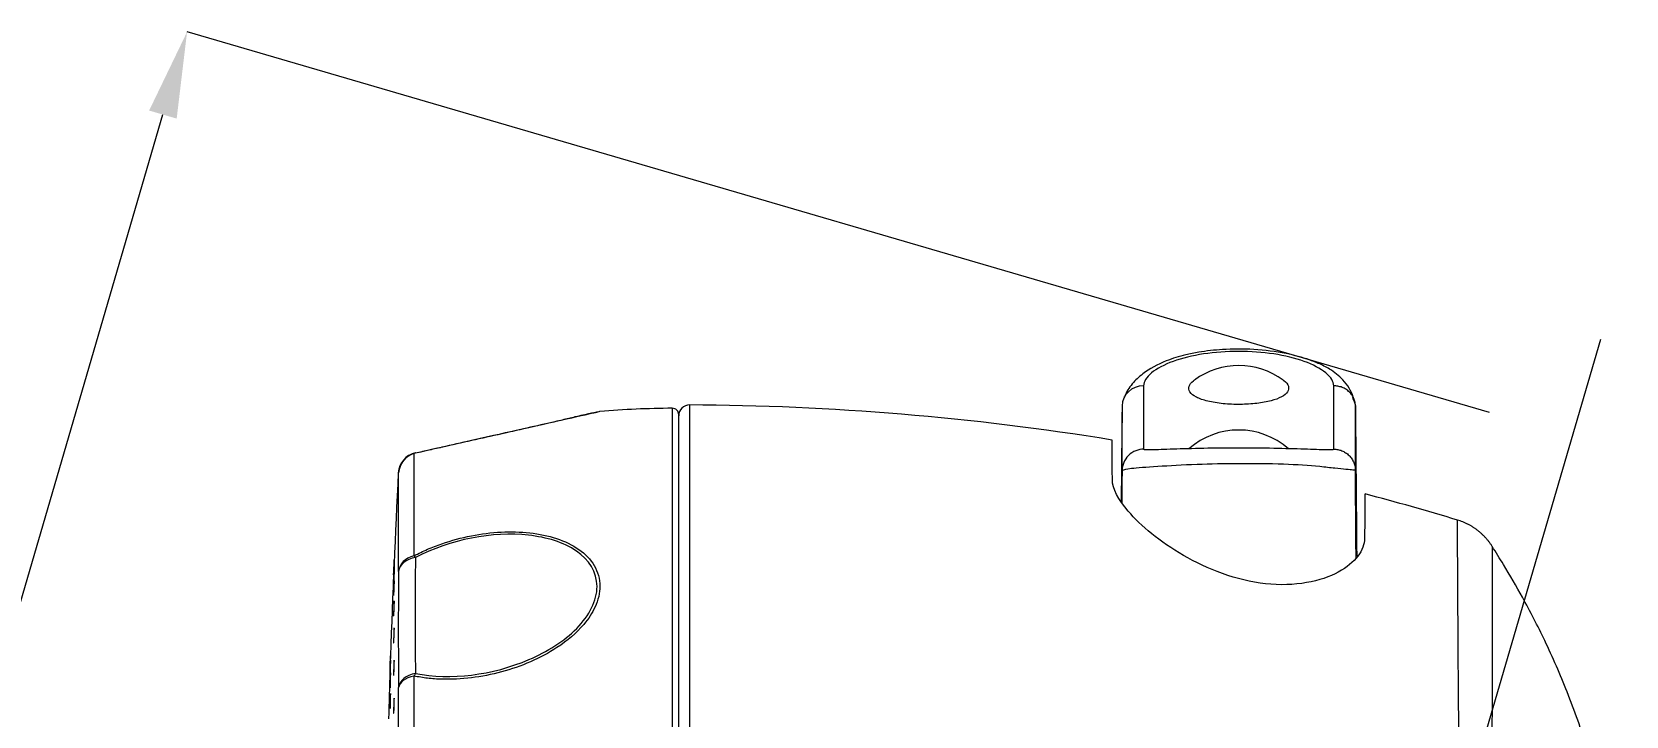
# Model space of a CAD drawing. Extents: x 0 to 1239, y 0 to 509.
# Drawn here: x 223.8 to 297.8, y 269.5 to 301.2 of the extents above; entities that cross this region are included whole.
import ezdxf

# ---------------------------------------------------------------- set-up
doc = ezdxf.new("R2010")
doc.units = 0
doc.header["$LTSCALE"] = 10
doc.header["$MEASUREMENT"] = 0
doc.header["$PDMODE"] = 3
doc.header["$PDSIZE"] = -10
doc.layers.get('0').update_dxf_attribs({"linetype": 'CONTINUOUS'})
doc.layers.get('DEFPOINTS').update_dxf_attribs({"linetype": 'CONTINUOUS'})
doc.layers.add('1', color=7, linetype='CONTINUOUS')
doc.styles.add('Daelim Dimension', font='')
doc.styles.get('Daelim Dimension').set_extended_font_data('NanumGothic')
doc.dimstyles.new('DEFAULT', dxfattribs={"dimscale": 2, "dimtxt": 2, "dimasz": 2, "dimexe": 0, "dimexo": 2, "dimgap": 1, "dimtad": 1, "dimdec": 1, "dimzin": 9, "dimdsep": 46, "dimtxsty": 'Daelim Dimension', "dimcen": 0.5, "dimclrd": 252, "dimclre": 252, "dimclrt": 3, "dimadec": 1, "dimazin": 0, "dimtfac": 1, "dimtdec": 1, "dimtix": 1, "dimtmove": 0, "dimatfit": 3, "dimfxl": 1, "dimtolj": 1, "dimtzin": 1, "dimlwd": 9, "dimlwe": 9, "dimarcsym": 0})

# ---------------------------------------------------------------- blocks, each defined once
blk = doc.blocks.new('*D3')
at = {"color": 5, "linetype": 'ByBlock', "lineweight": 9, "ltscale": 0.5, "transparency": 16777216}
for p, q in [((291.443, 283.574), (230.966, 301.242)), ((184.882, 143.495), (229.844, 297.402)), ((244.237, 121.988), (183.76, 139.655))]:
    blk.add_line(p, q, dxfattribs=at)
at = {"color": 5, "ltscale": 0.5, "transparency": 16777216}
for points in [[(229.205, 297.589), (230.484, 297.215), (230.966, 301.242)], [(184.242, 143.682), (185.522, 143.308), (183.76, 139.655)]]:
    blk.add_solid(points, dxfattribs=at)
at = {"layer": 'DEFPOINTS', "color": 0, "ltscale": 0.5, "transparency": 16777216}
for p in [(230.966, 301.242), (295.283, 282.453), (248.077, 120.866)]:
    blk.add_point(p, dxfattribs=at)
at = {"color": 7, "ltscale": 0.5, "transparency": 16777216, "insert": (202.308, 221.925), "char_height": 6, "attachment_point": 5, "rotation": 73.71485, "style": 'Daelim Dimension'}
blk.add_mtext('\\A1;168', dxfattribs=at)
blk = doc.blocks.new('*D5')
at = {"color": 5, "linetype": 'ByBlock', "lineweight": 9, "ltscale": 0.5, "transparency": 16777216}
blk.add_line((229.556, 255.918), (225.438, 255.918), dxfattribs=at)
blk.add_arc((287.531, 255.918), 62.092, 183.69164, 250.02321, dxfattribs=at)
at = {"color": 5, "ltscale": 0.5, "transparency": 16777216}
for points in [[(224.901, 251.899), (226.234, 251.942), (225.438, 255.918)], [(266.525, 198.195), (266.11, 196.928), (270.119, 196.317)]]:
    blk.add_solid(points, dxfattribs=at)
at = {"layer": 'DEFPOINTS', "color": 0, "ltscale": 0.5, "transparency": 16777216}
for p in [(296.604, 286.976), (233.556, 255.918), (287.531, 255.918), (231.061, 230.098), (248.077, 120.866)]:
    blk.add_point(p, dxfattribs=at)
at = {"color": 7, "ltscale": 0.5, "transparency": 16777216, "insert": (242.186, 221.925), "char_height": 6, "attachment_point": 5, "rotation": 306.85743, "style": 'Daelim Dimension'}
blk.add_mtext('\\A1;73.7°', dxfattribs=at)

msp = doc.modelspace()

# ---------------------------------------------------------------- linework, layer by layer
at = {"color": 1, "lineweight": 18}
msp.add_line((248.077, 120.866), (296.604, 286.976), dxfattribs=at)
at = {"layer": '1', "color": 7, "linetype": 'Continuous', "lineweight": 13}
for p, q in [((253.495, 283.767), (253.495, 228.069)), ((254.299, 283.917), (254.299, 227.919)), ((241.502, 281.665), (241.502, 276.919)), ((240.775, 280.766), (240.79, 280.769)), ((240.79, 276.188), (240.79, 280.769)), ((241.502, 271.329), (241.502, 259.871)), ((240.79, 259.733), (240.79, 270.793))]:
    msp.add_line(p, q, dxfattribs=at)
at = {"layer": '1', "color": 7, "linetype": 'Continuous', "lineweight": 18}
for p, q in [((253.797, 228.369), (253.797, 283.467)), ((240.585, 276.723), (240.585, 276.728))]:
    msp.add_line(p, q, dxfattribs=at)
for centre, radius, start, end in [((279.797, 282.247), 3.5, 53.72518, 126.05242), ((253.797, 240.918), 42.85, 90.40397, 94.90141), ((253.497, 283.467), 0.3, 0, 90.40397), ((254.297, 283.417), 0.5, 89.7699, 180), ((253.797, 158.918), 125, 80.73451, 89.7699), ((279.797, 279.256), 3.5, 48.5937, 131.43964), ((241.773, 280.714), 1, 102.68038, 177.0512), ((723.144, 255.918), 483.009, 177.0512, 178.05985), ((253.797, 158.918), 125, 73.18532, 75.22775), ((723.144, 255.918), 483.009, 178.14266, 178.40758)]:
    msp.add_arc(centre, radius, start, end, dxfattribs=at)
for centre, major_axis, ratio, start_param, end_param in [((275.38, 283.873), (-1, 0.004), 0.931255, 4.71567, 6.278293), ((274.741, 324.856), (0.359, 44), 0.00166, 2.768656, 3.113131), ((284.853, 324.856), (0.359, -44), 0.00166, 0.028352, 0.373046), ((241.789, 280.718), (-0.22, 0.976), 0.999966, 0, 1.298016), ((694.579, 345.688), (443.251, 141.042), 0.68986, 2.917306, 2.93371)]:
    msp.add_ellipse(centre, major_axis=major_axis, ratio=ratio, start_param=start_param, end_param=end_param, dxfattribs=at)
at = {"layer": '1', "color": 7, "linetype": 'Continuous', "lineweight": 13}
for centre, major_axis, ratio, start_param, end_param in [((241.789, 280.718), (-1, 0), 0.98842, 5.003417, 6.231108), ((241.789, 280.718), (-0.22, 0.976), 0.444306, 0, 0.162978), ((241.789, 276.146), (-1, 0), 0.806217, 5.003417, 6.231108), ((241.789, 276.146), (0.46, -0.888), 0.175115, 2.365232, 2.528211), ((241.789, 276.146), (-1, 0.011), 0.70581, 4.941684, 6.239699), ((694.419, 346.192), (-442.333, -140.75), 0.68986, 6.058898, 6.075302), ((241.789, 270.762), (1, 0.011), 0.708356, 1.784087, 3.082103), ((241.789, 270.762), (-1, 0), 0.591619, 5.003417, 6.231108), ((241.789, 270.762), (0.196, 0.981), 0.453228, 0.884994, 1.047972)]:
    msp.add_ellipse(centre, major_axis=major_axis, ratio=ratio, start_param=start_param, end_param=end_param, dxfattribs=at)
at = {"layer": '1', "color": 7, "linetype": 'Continuous', "lineweight": 18}
for points, knots in [([(285.113, 284.278), (285.013, 284.577), (284.736, 285.049), (284.091, 285.562), (283.531, 285.843), (282.898, 286.086), (281.92, 286.348), (280.534, 286.523), (279.138, 286.52), (278.093, 286.402), (277.22, 286.231), (276.288, 285.945), (275.424, 285.473), (274.801, 284.884), (274.583, 284.524), (274.503, 284.323)], [0, 0, 0, 0, 0.090116, 0.159227, 0.208784, 0.246988, 0.33779, 0.450673, 0.557323, 0.640071, 0.686275, 0.759308, 0.86311, 0.927315, 1, 1, 1, 1]), ([(281.868, 285.068), (281.874, 285.064), (281.879, 285.06), (281.997, 284.97), (282.072, 284.878), (282.131, 284.698), (282.117, 284.608), (282.009, 284.441), (281.914, 284.362), (281.655, 284.223), (281.487, 284.161), (281.1, 284.059), (280.874, 284.019), (280.392, 283.962), (280.128, 283.946), (279.601, 283.941), (279.33, 283.953), (278.822, 284.003), (278.578, 284.042), (278.157, 284.145), (277.973, 284.209), (277.692, 284.353), (277.59, 284.435), (277.477, 284.605), (277.463, 284.695), (277.52, 284.873), (277.59, 284.963), (277.707, 285.054), (277.718, 285.062), (277.729, 285.07)], [0, 0, 0, 0, 0.00375, 0.00375, 0.085673, 0.085673, 0.165568, 0.165568, 0.244819, 0.244819, 0.32501, 0.32501, 0.407288, 0.407288, 0.491943, 0.491943, 0.578277, 0.578277, 0.664832, 0.664832, 0.749976, 0.749976, 0.832689, 0.832689, 0.913096, 0.913096, 0.992367, 0.992367, 1, 1, 1, 1]), ([(274.482, 284.273), (274.486, 284.281), (274.493, 284.296), (274.5, 284.311), (274.503, 284.317)], [0, 0, 0, 0, 0.556427, 1, 1, 1, 1]), ([(250.136, 283.611), (250.136, 283.612), (249.987, 283.578), (249.331, 283.429), (248.277, 283.19), (246.928, 282.885), (245.571, 282.579), (244.171, 282.263), (243.013, 282.003), (242.128, 281.805), (241.709, 281.711), (241.502, 281.665)], [0, 0, 0, 0, 0.117115, 0.218919, 0.375028, 0.499757, 0.624488, 0.750609, 0.875614, 0.938399, 1, 1, 1, 1]), ([(241.569, 281.693), (243.2, 282.06), (245.141, 282.497), (247.689, 283.07), (248.469, 283.246), (249.645, 283.511), (250.005, 283.591), (249.998, 283.59), (249.629, 283.507), (248.864, 283.335), (248.666, 283.29), (248.454, 283.242)], [0, 0, 0, 0, 0.377065, 0.377065, 0.565598, 0.565598, 0.75413, 0.75413, 0.942663, 0.942663, 1, 1, 1, 1]), ([(275.38, 281.865), (275.145, 281.865), (274.871, 281.769), (274.481, 281.383), (274.383, 281.109), (274.38, 280.875)], [0, 0, 0, 0, 0.5, 0.5, 1, 1, 1, 1]), ([(275.602, 281.848), (275.647, 281.848), (275.921, 281.851), (277.018, 281.892), (279.798, 281.963), (282.576, 281.891), (283.68, 281.851), (283.951, 281.848), (283.996, 281.848)], [0, 0, 0, 0, 0.037228, 0.192703, 0.499619, 0.806972, 0.963109, 1, 1, 1, 1]), ([(285.642, 277.735), (285.637, 277.17), (285.214, 276.597), (283.629, 275.719), (282.393, 275.47), (279.692, 275.761), (278.331, 276.3), (276.133, 277.567), (275.25, 278.301), (274.667, 278.989)], [0, 0, 0, 0, 0.25, 0.25, 0.5, 0.5, 0.75, 0.75, 1, 1, 1, 1]), ([(279.743, 175.77), (280.608, 178.727), (282.272, 184.45), (284.636, 192.756), (286.85, 200.472), (288.882, 207.605), (290.702, 214.165), (292.286, 220.169), (293.626, 225.633), (294.729, 230.571), (295.61, 234.98), (296.292, 238.849), (296.795, 242.159), (297.126, 244.737), (297.337, 246.676), (297.474, 248.127), (297.576, 249.409), (297.653, 250.575), (297.708, 251.637), (297.752, 252.754), (297.784, 254.137), (297.784, 255.989), (297.698, 258.364), (297.443, 261.256), (296.917, 264.526), (296.103, 267.706), (295.105, 270.541), (294.077, 272.887), (293.064, 274.85), (292.227, 276.295), (291.742, 277.072), (291.565, 277.35)], [0, 0, 0, 0, 0.088007, 0.170252, 0.246695, 0.317316, 0.382111, 0.441166, 0.494686, 0.542836, 0.585674, 0.623123, 0.655035, 0.681334, 0.697356, 0.710749, 0.722968, 0.734094, 0.744129, 0.753339, 0.766018, 0.783646, 0.806234, 0.833894, 0.866524, 0.900747, 0.927496, 0.95231, 0.97384, 0.990586, 1, 1, 1, 1]), ([(240.556, 276.028), (240.556, 276.028), (240.556, 276.028), (240.556, 276.031), (240.556, 276.041), (240.558, 276.071), (240.559, 276.093), (240.561, 276.146), (240.563, 276.178), (240.566, 276.247), (240.567, 276.285), (240.571, 276.362), (240.573, 276.403), (240.576, 276.48), (240.577, 276.517), (240.58, 276.586), (240.581, 276.617), (240.583, 276.668), (240.584, 276.689), (240.585, 276.712), (240.585, 276.719), (240.585, 276.723)], [0, 0, 0, 0, 0.023178, 0.023178, 0.134541, 0.134541, 0.24942, 0.24942, 0.36216, 0.36216, 0.475519, 0.475519, 0.59113, 0.59113, 0.702555, 0.702555, 0.818372, 0.818372, 0.929855, 0.929855, 1, 1, 1, 1]), ([(240.585, 276.722), (240.585, 276.722), (240.585, 276.722), (240.585, 276.716), (240.584, 276.703), (240.582, 276.665), (240.581, 276.639), (240.578, 276.58), (240.577, 276.546), (240.574, 276.474), (240.572, 276.435), (240.569, 276.356), (240.567, 276.316), (240.564, 276.241), (240.562, 276.205), (240.56, 276.141), (240.559, 276.113), (240.557, 276.068), (240.556, 276.051), (240.556, 276.041)], [0, 0, 0, 0, 0.000061, 0.000061, 0.124139, 0.124139, 0.252503, 0.252503, 0.374641, 0.374641, 0.501516, 0.501516, 0.625957, 0.625957, 0.750778, 0.750778, 0.877447, 0.877447, 1, 1, 1, 1]), ([(240.585, 276.39), (240.585, 276.401), (240.585, 276.406), (240.585, 276.403), (240.584, 276.394), (240.582, 276.365), (240.581, 276.344), (240.578, 276.292), (240.577, 276.261), (240.574, 276.193), (240.572, 276.155), (240.569, 276.078), (240.567, 276.037), (240.564, 275.96), (240.562, 275.922), (240.56, 275.853), (240.559, 275.821), (240.557, 275.769), (240.556, 275.748), (240.556, 275.717), (240.556, 275.708), (240.556, 275.704), (240.556, 275.708), (240.558, 275.729), (240.559, 275.747), (240.561, 275.792), (240.563, 275.82), (240.566, 275.884), (240.567, 275.92), (240.571, 275.996), (240.573, 276.037), (240.576, 276.115), (240.577, 276.153), (240.58, 276.226), (240.581, 276.26), (240.583, 276.318), (240.584, 276.343), (240.585, 276.373), (240.585, 276.383), (240.585, 276.39)], [0, 0, 0, 0, 0.053463, 0.053463, 0.106782, 0.106782, 0.161942, 0.161942, 0.214427, 0.214427, 0.268948, 0.268948, 0.322422, 0.322422, 0.37606, 0.37606, 0.430492, 0.430492, 0.483261, 0.483261, 0.537949, 0.537949, 0.590625, 0.590625, 0.644964, 0.644964, 0.698292, 0.698292, 0.751913, 0.751913, 0.806599, 0.806599, 0.859304, 0.859304, 0.914087, 0.914087, 0.96682, 0.96682, 1, 1, 1, 1]), ([(240.583, 275.753), (240.583, 275.753), (240.583, 275.753), (240.582, 275.744), (240.581, 275.727), (240.578, 275.682), (240.577, 275.655), (240.574, 275.593), (240.572, 275.556), (240.569, 275.481), (240.567, 275.441), (240.564, 275.363), (240.562, 275.324), (240.56, 275.25), (240.559, 275.216), (240.557, 275.157), (240.556, 275.131), (240.556, 275.092), (240.556, 275.078), (240.556, 275.071)], [0, 0, 0, 0, 0.000039, 0.000039, 0.128026, 0.128026, 0.249806, 0.249806, 0.376308, 0.376308, 0.500383, 0.500383, 0.624838, 0.624838, 0.751135, 0.751135, 0.873573, 0.873573, 1, 1, 1, 1]), ([(240.556, 275.065), (240.557, 275.065), (240.557, 275.066), (240.558, 275.075), (240.559, 275.087), (240.561, 275.124), (240.563, 275.149), (240.566, 275.207), (240.567, 275.24), (240.571, 275.312), (240.573, 275.352), (240.576, 275.431), (240.577, 275.47), (240.58, 275.545), (240.581, 275.583), (240.583, 275.647), (240.584, 275.675), (240.585, 275.712), (240.585, 275.724), (240.585, 275.734)], [0, 0, 0, 0, 0.054586, 0.054586, 0.180079, 0.180079, 0.303234, 0.303234, 0.427066, 0.427066, 0.553358, 0.553358, 0.675076, 0.675076, 0.801593, 0.801593, 0.923375, 0.923375, 1, 1, 1, 1]), ([(240.585, 275.734), (240.585, 275.75), (240.585, 275.76), (240.585, 275.764), (240.585, 275.764), (240.585, 275.764)], [0, 0, 0, 0, 0.792428, 0.792428, 1, 1, 1, 1]), ([(240.583, 274.814), (240.583, 274.814), (240.583, 274.814), (240.582, 274.809), (240.581, 274.797), (240.578, 274.761), (240.577, 274.738), (240.574, 274.682), (240.572, 274.648), (240.569, 274.576), (240.567, 274.537), (240.564, 274.46), (240.562, 274.42), (240.56, 274.343), (240.559, 274.306), (240.557, 274.241), (240.556, 274.212), (240.556, 274.165), (240.556, 274.146), (240.556, 274.134)], [0, 0, 0, 0, 0.000037, 0.000037, 0.128025, 0.128025, 0.249804, 0.249804, 0.376306, 0.376306, 0.500382, 0.500382, 0.624837, 0.624837, 0.751134, 0.751134, 0.873572, 0.873572, 1, 1, 1, 1]), ([(240.557, 274.117), (240.557, 274.117), (240.557, 274.117), (240.558, 274.118), (240.559, 274.126), (240.561, 274.154), (240.563, 274.175), (240.566, 274.225), (240.567, 274.256), (240.571, 274.323), (240.573, 274.362), (240.576, 274.439), (240.577, 274.478), (240.58, 274.556), (240.581, 274.595), (240.583, 274.664), (240.584, 274.695), (240.585, 274.739), (240.585, 274.754), (240.585, 274.766)], [0, 0, 0, 0, 0.01105, 0.01105, 0.142321, 0.142321, 0.271148, 0.271148, 0.400682, 0.400682, 0.53279, 0.53279, 0.660113, 0.660113, 0.792456, 0.792456, 0.919846, 0.919846, 1, 1, 1, 1]), ([(240.585, 274.766), (240.585, 274.787), (240.585, 274.801), (240.585, 274.814), (240.584, 274.817), (240.584, 274.817)], [0, 0, 0, 0, 0.615105, 0.615105, 1, 1, 1, 1]), ([(240.58, 273.556), (240.58, 273.556), (240.58, 273.556), (240.578, 273.543), (240.577, 273.523), (240.574, 273.475), (240.572, 273.444), (240.569, 273.377), (240.567, 273.34), (240.564, 273.264), (240.562, 273.223), (240.56, 273.145), (240.559, 273.106), (240.557, 273.036), (240.556, 273.004), (240.556, 272.949), (240.556, 272.926), (240.556, 272.893), (240.556, 272.883), (240.557, 272.879)], [0, 0, 0, 0, 0.000231, 0.000231, 0.122685, 0.122685, 0.249888, 0.249888, 0.374651, 0.374651, 0.499795, 0.499795, 0.626792, 0.626792, 0.749909, 0.749909, 0.877501, 0.877501, 1, 1, 1, 1]), ([(240.558, 272.877), (240.559, 272.877), (240.559, 272.88), (240.561, 272.896), (240.563, 272.912), (240.566, 272.955), (240.567, 272.982), (240.571, 273.044), (240.573, 273.08), (240.576, 273.155), (240.577, 273.194), (240.58, 273.272), (240.581, 273.312), (240.583, 273.386), (240.584, 273.42), (240.585, 273.468), (240.585, 273.486), (240.585, 273.501)], [0, 0, 0, 0, 0.100261, 0.100261, 0.235406, 0.235406, 0.371292, 0.371292, 0.509878, 0.509878, 0.643445, 0.643445, 0.782278, 0.782278, 0.915915, 0.915915, 1, 1, 1, 1]), ([(240.585, 273.501), (240.585, 273.525), (240.585, 273.544), (240.585, 273.57), (240.584, 273.576), (240.583, 273.577), (240.583, 273.577), (240.583, 273.577)], [0, 0, 0, 0, 0.49989, 0.49989, 0.998428, 0.998428, 1, 1, 1, 1]), ([(240.389, 271.568), (240.389, 271.568), (240.389, 271.569), (240.389, 271.576), (240.389, 271.588), (240.391, 271.623), (240.391, 271.647), (240.393, 271.704), (240.394, 271.737), (240.397, 271.808), (240.398, 271.847), (240.401, 271.925), (240.402, 271.966), (240.404, 272.042), (240.406, 272.078), (240.408, 272.143), (240.409, 272.173), (240.41, 272.221), (240.411, 272.239), (240.412, 272.258), (240.412, 272.263), (240.412, 272.266)], [0, 0, 0, 0, 0.044228, 0.044228, 0.153256, 0.153256, 0.265709, 0.265709, 0.376035, 0.376035, 0.486943, 0.486943, 0.600011, 0.600011, 0.708976, 0.708976, 0.822265, 0.822265, 0.931342, 0.931342, 1, 1, 1, 1]), ([(240.412, 272.07), (240.412, 272.07), (240.412, 272.07), (240.411, 272.067), (240.411, 272.057), (240.409, 272.026), (240.408, 272.003), (240.406, 271.95), (240.405, 271.918), (240.403, 271.849), (240.401, 271.81), (240.399, 271.733), (240.398, 271.692), (240.395, 271.616), (240.394, 271.578), (240.392, 271.51), (240.391, 271.479), (240.39, 271.429), (240.389, 271.409), (240.389, 271.38), (240.389, 271.372), (240.389, 271.37), (240.389, 271.376), (240.391, 271.4), (240.391, 271.418), (240.393, 271.466), (240.394, 271.495), (240.397, 271.56), (240.398, 271.597), (240.401, 271.673), (240.402, 271.714), (240.404, 271.792), (240.406, 271.83), (240.408, 271.901), (240.409, 271.935), (240.41, 271.992), (240.411, 272.015), (240.412, 272.044), (240.412, 272.053), (240.412, 272.059)], [0, 0, 0, 0, 0.000038, 0.000038, 0.056392, 0.056392, 0.114688, 0.114688, 0.170138, 0.170138, 0.227728, 0.227728, 0.284189, 0.284189, 0.340829, 0.340829, 0.398322, 0.398322, 0.454072, 0.454072, 0.511867, 0.511867, 0.56755, 0.56755, 0.624982, 0.624982, 0.681328, 0.681328, 0.737971, 0.737971, 0.795717, 0.795717, 0.851368, 0.851368, 0.909227, 0.909227, 0.964935, 0.964935, 1, 1, 1, 1]), ([(240.412, 272.268), (240.412, 272.268), (240.412, 272.265), (240.411, 272.249), (240.411, 272.234), (240.41, 272.197), (240.409, 272.176), (240.408, 272.153)], [0, 0, 0, 0, 0.277213, 0.277213, 0.678449, 0.678449, 1, 1, 1, 1]), ([(240.58, 272.055), (240.58, 272.055), (240.58, 272.055), (240.578, 272.047), (240.577, 272.032), (240.574, 271.991), (240.572, 271.964), (240.569, 271.903), (240.567, 271.868), (240.564, 271.794), (240.562, 271.754), (240.56, 271.676), (240.559, 271.635), (240.557, 271.562), (240.556, 271.527), (240.556, 271.465), (240.556, 271.438), (240.556, 271.397), (240.556, 271.382), (240.557, 271.373)], [0, 0, 0, 0, 0.000232, 0.000232, 0.122686, 0.122686, 0.249889, 0.249889, 0.374651, 0.374651, 0.499796, 0.499796, 0.626793, 0.626793, 0.749909, 0.749909, 0.877501, 0.877501, 1, 1, 1, 1]), ([(240.559, 271.364), (240.559, 271.364), (240.56, 271.364), (240.561, 271.37), (240.563, 271.382), (240.566, 271.416), (240.567, 271.439), (240.571, 271.494), (240.573, 271.528), (240.576, 271.599), (240.577, 271.637), (240.58, 271.715), (240.581, 271.756), (240.583, 271.832), (240.584, 271.868), (240.585, 271.921), (240.585, 271.941), (240.585, 271.958)], [0, 0, 0, 0, 0.051937, 0.051937, 0.19434, 0.19434, 0.337525, 0.337525, 0.483554, 0.483554, 0.624295, 0.624295, 0.770584, 0.770584, 0.911399, 0.911399, 1, 1, 1, 1]), ([(240.585, 271.958), (240.585, 271.986), (240.585, 272.01), (240.585, 272.044), (240.584, 272.056), (240.583, 272.063), (240.582, 272.063), (240.582, 272.063)], [0, 0, 0, 0, 0.420717, 0.420717, 0.840296, 0.840296, 1, 1, 1, 1]), ([(240.41, 271.474), (240.41, 271.474), (240.41, 271.474), (240.409, 271.464), (240.408, 271.447), (240.406, 271.402), (240.405, 271.375), (240.403, 271.313), (240.401, 271.276), (240.399, 271.201), (240.398, 271.162), (240.395, 271.084), (240.394, 271.044), (240.392, 270.971), (240.391, 270.936), (240.39, 270.877), (240.389, 270.852), (240.389, 270.812), (240.389, 270.798), (240.389, 270.791)], [0, 0, 0, 0, 0.00004, 0.00004, 0.128082, 0.128082, 0.249873, 0.249873, 0.376363, 0.376363, 0.500376, 0.500376, 0.624781, 0.624781, 0.75106, 0.75106, 0.873509, 0.873509, 1, 1, 1, 1]), ([(240.389, 270.785), (240.389, 270.785), (240.39, 270.787), (240.391, 270.795), (240.391, 270.808), (240.393, 270.845), (240.394, 270.87), (240.397, 270.927), (240.398, 270.961), (240.401, 271.033), (240.402, 271.073), (240.404, 271.151), (240.406, 271.19), (240.408, 271.266), (240.409, 271.303), (240.41, 271.367), (240.411, 271.395), (240.412, 271.432), (240.412, 271.445), (240.412, 271.455)], [0, 0, 0, 0, 0.054496, 0.054496, 0.180065, 0.180065, 0.303259, 0.303259, 0.427103, 0.427103, 0.553358, 0.553358, 0.675033, 0.675033, 0.801535, 0.801535, 0.923334, 0.923334, 1, 1, 1, 1]), ([(240.412, 271.455), (240.412, 271.471), (240.412, 271.48), (240.412, 271.484), (240.411, 271.485), (240.411, 271.485)], [0, 0, 0, 0, 0.793293, 0.793293, 1, 1, 1, 1]), ([(240.41, 270.522), (240.41, 270.522), (240.41, 270.522), (240.409, 270.519), (240.408, 270.508), (240.406, 270.474), (240.405, 270.452), (240.403, 270.397), (240.401, 270.364), (240.399, 270.294), (240.398, 270.255), (240.395, 270.178), (240.394, 270.138), (240.392, 270.061), (240.391, 270.023), (240.39, 269.957), (240.389, 269.927), (240.389, 269.877), (240.389, 269.857), (240.389, 269.831), (240.389, 269.825), (240.391, 269.824), (240.391, 269.831), (240.393, 269.856), (240.394, 269.876), (240.397, 269.924), (240.398, 269.954), (240.401, 270.021), (240.402, 270.058), (240.404, 270.135), (240.406, 270.174), (240.408, 270.252), (240.409, 270.292), (240.41, 270.362), (240.411, 270.394), (240.412, 270.439), (240.412, 270.454), (240.412, 270.468)], [0, 0, 0, 0, 0.000018, 0.000018, 0.061797, 0.061797, 0.12056, 0.12056, 0.18159, 0.18159, 0.241424, 0.241424, 0.301448, 0.301448, 0.362376, 0.362376, 0.421457, 0.421457, 0.482704, 0.482704, 0.541714, 0.541714, 0.602577, 0.602577, 0.662289, 0.662289, 0.722317, 0.722317, 0.783512, 0.783512, 0.842488, 0.842488, 0.903804, 0.903804, 0.96284, 0.96284, 1, 1, 1, 1]), ([(240.412, 270.468), (240.412, 270.489), (240.412, 270.505), (240.411, 270.52), (240.411, 270.524), (240.411, 270.524)], [0, 0, 0, 0, 0.583199, 0.583199, 1, 1, 1, 1]), ([(240.58, 270.3), (240.58, 270.3), (240.58, 270.3), (240.578, 270.296), (240.577, 270.286), (240.574, 270.254), (240.572, 270.231), (240.569, 270.176), (240.567, 270.144), (240.564, 270.074), (240.562, 270.036), (240.56, 269.958), (240.559, 269.917), (240.557, 269.84), (240.556, 269.804), (240.556, 269.736), (240.556, 269.705), (240.556, 269.656), (240.556, 269.636), (240.558, 269.609), (240.559, 269.602), (240.561, 269.601), (240.563, 269.607), (240.566, 269.632), (240.567, 269.651), (240.571, 269.699), (240.573, 269.73), (240.576, 269.796), (240.577, 269.832), (240.58, 269.908), (240.581, 269.949), (240.583, 270.027), (240.584, 270.065), (240.585, 270.122), (240.585, 270.143), (240.585, 270.163)], [0, 0, 0, 0, 0.000119, 0.000119, 0.062738, 0.062738, 0.127786, 0.127786, 0.191586, 0.191586, 0.255582, 0.255582, 0.320524, 0.320524, 0.383482, 0.383482, 0.44873, 0.44873, 0.511577, 0.511577, 0.576409, 0.576409, 0.640034, 0.640034, 0.704009, 0.704009, 0.769254, 0.769254, 0.832136, 0.832136, 0.897498, 0.897498, 0.960414, 0.960414, 1, 1, 1, 1]), ([(240.585, 270.163), (240.585, 270.194), (240.585, 270.221), (240.585, 270.264), (240.584, 270.28), (240.582, 270.298), (240.582, 270.301), (240.581, 270.301)], [0, 0, 0, 0, 0.361875, 0.361875, 0.722771, 0.722771, 1, 1, 1, 1])]:
    msp.add_open_spline(points, degree=3, knots=knots, dxfattribs=at)
at = {"layer": '1', "color": 7, "linetype": 'Continuous', "lineweight": 13}
for points, knots in [([(284.214, 284.806), (284.195, 284.906), (284.155, 285.108), (283.765, 285.512), (282.576, 286.155), (279.793, 286.577), (277.015, 286.152), (275.819, 285.512), (275.435, 285.106), (275.398, 284.904), (275.38, 284.804)], [0, 0, 0, 0, 0.062186, 0.12648, 0.251801, 0.499983, 0.747809, 0.874116, 0.937622, 1, 1, 1, 1]), ([(275.38, 284.804), (275.379, 284.463), (275.376, 283.779), (275.374, 283), (275.374, 282.409), (275.376, 282.009), (275.379, 281.913), (275.38, 281.865)], [0, 0, 0, 0, 0.2, 0.399999, 0.599999, 0.799999, 1, 1, 1, 1]), ([(284.214, 281.865), (284.215, 281.913), (284.218, 282.009), (284.219, 282.409), (284.219, 283), (284.218, 283.78), (284.215, 284.464), (284.214, 284.806)], [0, 0, 0, 0, 0.2, 0.4, 0.6, 0.8, 1, 1, 1, 1]), ([(275.38, 281.865), (275.399, 281.859), (275.429, 281.85), (275.55, 281.848), (275.602, 281.848)], [0, 0, 0, 0, 0.646016, 1, 1, 1, 1]), ([(283.996, 281.848), (284.047, 281.848), (284.166, 281.85), (284.195, 281.859), (284.214, 281.865)], [0, 0, 0, 0, 0.351967, 1, 1, 1, 1]), ([(285.214, 280.874), (285.191, 280.881), (285.145, 280.894), (284.802, 280.926), (284.281, 280.973), (283.37, 281.086), (281.867, 281.185), (279.847, 281.197), (277.773, 281.165), (275.961, 281.054), (274.649, 280.964), (274.469, 280.904), (274.38, 280.874)], [0, 0, 0, 0, 0.062597, 0.125188, 0.187925, 0.250993, 0.370698, 0.500872, 0.621125, 0.750464, 0.876592, 1, 1, 1, 1]), ([(290.258, 255.358), (290.232, 256.054), (290.173, 257.677), (290.118, 260.442), (290.066, 263.806), (290.025, 267.605), (289.994, 271.545), (289.971, 275.178), (289.958, 277.893), (289.957, 278.576), (289.957, 278.574), (289.957, 278.574)], [0, 0, 0, 0, 0.057926, 0.135029, 0.23132, 0.346796, 0.481437, 0.635213, 0.80808, 0.999983, 1, 1, 1, 1]), ([(241.502, 276.919), (241.71, 277.021), (242.13, 277.229), (243.014, 277.567), (244.164, 277.877), (245.552, 278.049), (246.901, 278.015), (248.149, 277.757), (249.21, 277.254), (249.946, 276.494), (250.222, 275.543), (249.988, 274.575), (249.331, 273.568), (248.277, 272.676), (246.928, 271.962), (245.571, 271.49), (244.171, 271.215), (243.013, 271.161), (242.128, 271.218), (241.709, 271.292), (241.502, 271.329)], [0, 0, 0, 0, 0.030925, 0.062393, 0.124655, 0.186847, 0.248867, 0.311288, 0.373942, 0.43667, 0.499585, 0.558364, 0.609289, 0.687378, 0.749769, 0.812162, 0.87525, 0.93778, 0.969186, 1, 1, 1, 1]), ([(241.569, 271.452), (243.2, 271.125), (245.141, 271.369), (247.689, 272.46), (248.469, 272.948), (249.645, 274.143), (250.005, 274.833), (249.998, 276.157), (249.629, 276.731), (248.455, 277.54), (247.663, 277.779), (245.141, 278.052), (243.197, 277.68), (241.569, 276.836)], [0, 0, 0, 0, 0.25, 0.25, 0.375, 0.375, 0.5, 0.5, 0.625, 0.625, 0.75, 0.75, 1, 1, 1, 1]), ([(291.567, 277.351), (291.567, 277.352), (291.566, 277.066), (291.568, 275.392), (291.563, 272.191), (291.553, 267.793), (291.557, 264.064), (291.563, 260.322), (291.546, 257.488), (291.573, 255.997), (291.583, 255.456)], [0, 0, 0, 0, 0.125744, 0.251296, 0.499697, 0.610066, 0.749354, 0.869085, 0.952529, 1, 1, 1, 1])]:
    msp.add_open_spline(points, degree=3, knots=knots, dxfattribs=at)
at = {"layer": '1', "color": 7, "linetype": 'Continuous', "lineweight": 18}
for points in [[(285.214, 283.883), (285.206, 284.806), (284.214, 284.806)], [(284.214, 281.865), (285.206, 281.865), (285.214, 280.874)]]:
    msp.add_rational_spline(points, [1, 0.710001365753, 1], degree=2, dxfattribs=at)
at = {"layer": '1', "color": 7, "linetype": 'Continuous', "lineweight": 13}
msp.add_open_spline([(285.077, 284.275), (285.133, 284.146), (285.173, 284.014), (285.214, 283.883)], degree=3, dxfattribs=at)
at = {"layer": '1', "color": 7, "linetype": 'Continuous', "lineweight": 18}
for points, degree in [([(274.38, 283.883), (274.36, 281.777), (274.34, 279.463)], 2), ([(285.214, 283.88), (285.234, 281.735), (285.255, 279.379), (285.276, 276.913)], 3), ([(273.929, 280.438), (273.918, 281.667), (273.913, 282.288), (273.913, 282.289)], 3), ([(274.38, 280.874), (274.376, 280.38), (274.372, 279.883), (274.368, 279.384)], 3), ([(285.246, 276.822), (285.235, 278.181), (285.224, 279.537), (285.214, 280.873)], 3), ([(274.667, 278.989), (274.206, 279.532), (273.932, 280.032), (273.929, 280.438)], 3), ([(285.656, 279.435), (285.653, 279.099), (285.649, 278.532), (285.642, 277.735)], 3), ([(285.659, 279.789), (285.659, 279.782), (285.658, 279.665), (285.656, 279.435)], 3), ([(291.567, 277.351), (290.982, 278.252), (289.957, 278.574)], 2), ([(240.412, 272.059), (240.412, 272.067), (240.412, 272.071), (240.412, 272.071)], 3)]:
    msp.add_open_spline(points, degree=degree, dxfattribs=at)

# ---------------------------------------------------------------- dimensions: what is measured, and where the dimension line sits
at = {"ltscale": 0.5}
dim = msp.add_aligned_dim(p1=(248.077, 120.866), p2=(295.283, 282.453), distance=67.005, dimstyle='DEFAULT', override={"dimtxt": 3, "dimdec": 0, "dimclrd": 5, "dimclre": 5, "dimclrt": 7, "dimfxl": 1.25, "dimarcsym": 1}, dxfattribs=at)
dim.commit()
dim.dimension.update_dxf_attribs({"geometry": '*D3', "text_midpoint": (202.308, 221.925)})
dim = msp.add_angular_dim_2l(base=(231.061, 230.098), line1=((233.556, 255.918), (287.531, 255.918)), line2=((248.077, 120.866), (296.604, 286.976)), dimstyle='DEFAULT', override={"dimtxt": 3, "dimdec": 0, "dimclrd": 5, "dimclre": 5, "dimclrt": 7, "dimfxl": 1.25, "dimarcsym": 1}, dxfattribs=at)
dim.commit()
dim.dimension.update_dxf_attribs({"geometry": '*D5', "text_midpoint": (242.186, 221.925)})

doc.saveas('drawing.dxf')
